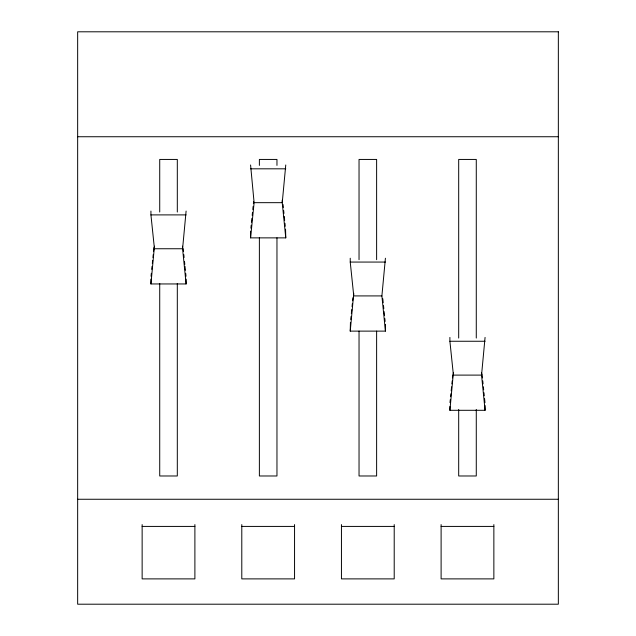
<?xml version="1.0" encoding="UTF-8"?>
<svg xmlns="http://www.w3.org/2000/svg" width="636" height="636" viewBox="0 0 636 636"><rect width="100%" height="100%" fill="white"/><g stroke="black" fill="none" stroke-linecap="round" stroke-linejoin="round"><path stroke-width="0.95" d="M186.102 279.156L186.102 283.95L150.931 283.95L154.453 246.164M285.556 229.183L285.763 237.872L250.584 237.872L254.106 202.669L250.584 164.986M385.416 324.408L385.416 331.118L350.237 331.118L353.759 293.331M485.069 405.506L485.069 410.3L449.898 410.3L453.412 372.513M151.034 276.247L151.336 273.289M151.734 269.346L152.036 266.389M152.338 263.423L152.64 260.466M152.942 257.508L153.244 254.551M153.546 251.586L153.944 247.643M250.886 228.197L251.188 225.239M251.49 222.282L251.896 218.339M252.198 215.373L252.492 212.416M252.794 209.459L253.096 206.501M253.398 203.536L253.605 201.564M350.444 322.428L350.237 331.118M350.746 319.471L351.048 316.513M351.35 313.556L351.748 309.605M352.05 306.647L352.352 303.69M352.654 300.733L352.956 297.767M449.994 402.604L450.296 399.647M450.598 396.689L450.9 393.724M451.202 390.766L451.608 386.823M451.902 383.866L452.204 380.9M452.506 377.943L452.808 374.986M186.102 211.065L182.588 248.748L186.102 283.95M285.763 164.986L282.241 202.669L285.763 237.872M385.416 331.118L381.894 295.915L385.416 258.232M485.069 337.414L481.547 375.105L485.069 410.3M77.656 136.74L558.344 136.74M250.584 168.818L285.763 168.818M254.106 202.669L282.241 202.669L282.241 200.086M150.931 211.065L150.931 214.896L186.102 214.896M350.237 258.232L350.237 262.064L385.416 262.064M381.894 295.915L353.759 295.915L350.237 262.064M449.898 337.414L449.898 341.254L485.069 341.254M77.656 499.26L558.344 499.26M142.138 526.417L194.894 526.417M241.791 526.417L294.555 526.417M341.445 526.417L394.209 526.417M441.106 526.417L493.862 526.417M449.898 341.254L453.412 375.105L481.547 375.105L481.547 372.513M150.931 214.896L154.453 248.748L182.588 248.748L182.588 246.164M482.056 374L482.454 377.943M482.756 380.9L483.058 383.866M483.36 386.823L483.662 389.781M483.964 392.738L484.266 395.703M484.568 398.661L484.966 402.604M382.8 298.753L383.206 302.704M383.508 305.662L383.802 308.619M384.104 311.576L384.51 315.528M384.812 318.485L385.114 321.442M283.044 204.522L283.346 207.487M283.648 210.444L283.95 213.402M284.252 216.359L284.65 220.31M284.952 223.268L285.254 226.225M183.192 248.628L183.494 251.586M183.796 254.551L184.098 257.508M184.496 261.452L184.798 264.409M184.996 266.389L185.402 270.332M185.704 273.289L186.006 276.247M493.862 524.581L493.862 578.887L441.106 578.887L441.106 524.581M476.277 338.05L476.277 159.437L458.691 159.437L458.691 338.05M476.277 409.497L476.277 475.982L458.691 475.982L458.691 409.497M449.898 406.468L449.898 410.3M394.209 524.581L394.209 578.887L341.445 578.887L341.445 524.581M376.623 259.663L376.623 159.437L359.038 159.437L359.038 259.663M376.623 331.11L376.623 475.982L359.038 475.982L359.038 331.11M294.555 524.581L294.555 578.887L241.791 578.887L241.791 524.581M276.962 165.392L276.962 159.437L259.377 159.437L259.377 165.392M276.962 237.832L276.962 475.982L259.377 475.982L259.377 237.832M250.584 231.162L250.584 237.872M194.894 524.581L194.894 578.887L142.138 578.887L142.138 524.581M177.309 212.026L177.309 159.437L159.723 159.437L159.723 212.026M177.309 283.473L177.309 475.982L159.723 475.982L159.723 283.473M150.931 279.156L150.931 283.95M558.344 31.8L77.656 31.8L77.656 604.2L558.344 604.2L558.344 31.8"/></g></svg>
